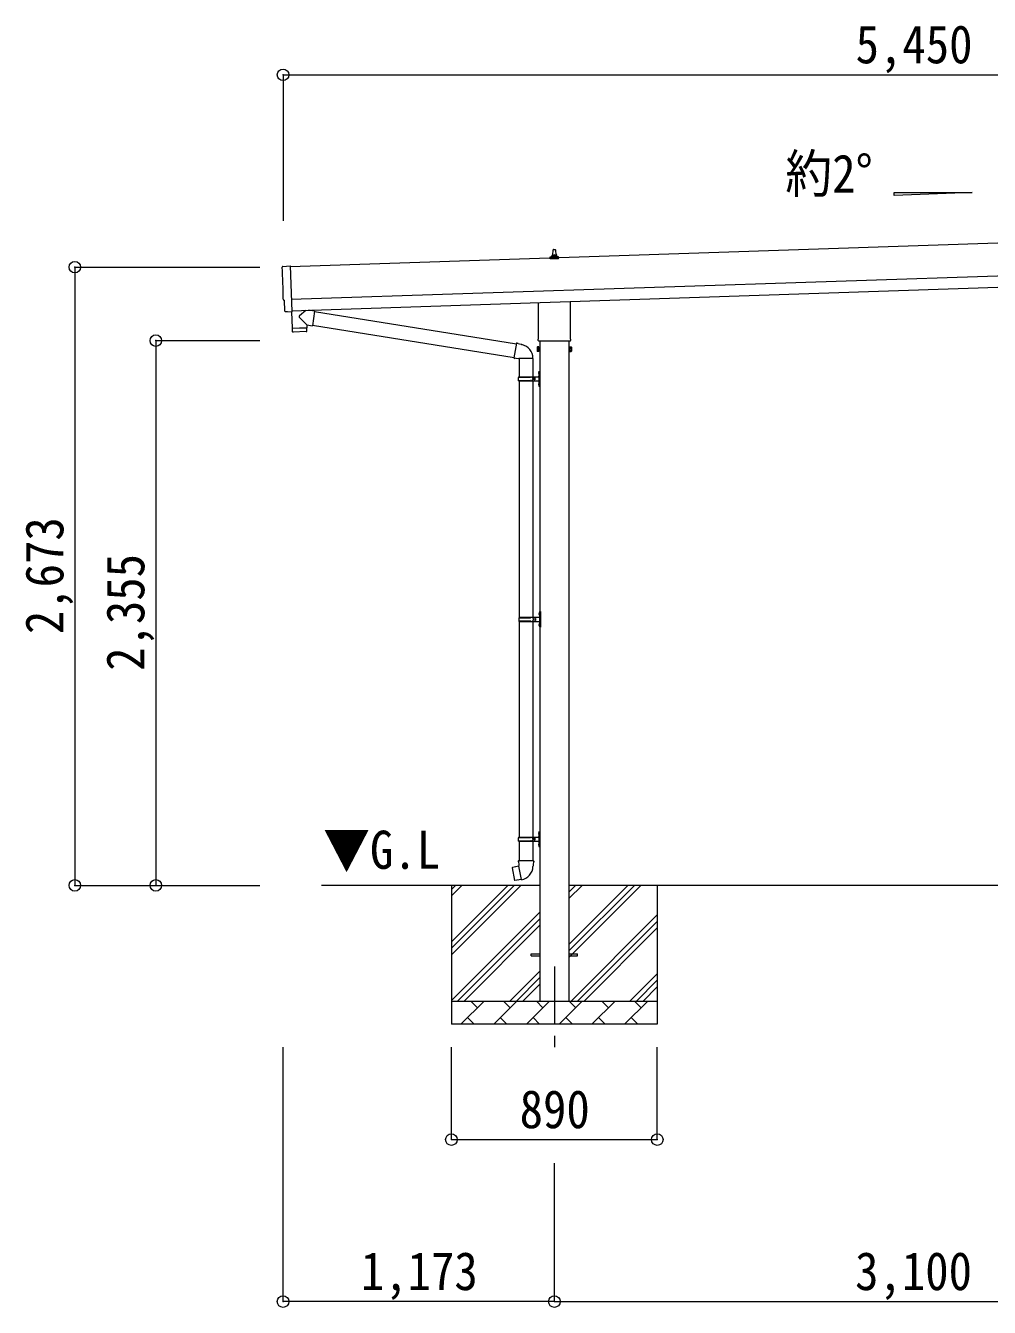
# Model space of a CAD drawing. Units: millimetres at full size, sheet at 1:50. Extents: x -14053 to 14053, y -9700 to 9700.
# Drawn here: x 1070 to 5235, y -6165 to -625 of the extents above; entities that cross this region are included whole.
import ezdxf
from ezdxf.enums import TextEntityAlignment as Align

# ---------------------------------------------------------------- set-up
doc = ezdxf.new("R2010")
doc.units = ezdxf.units.MM
doc.header["$LTSCALE"] = 50
doc.header["$PDMODE"] = 32
doc.header["$PDSIZE"] = 50
doc.linetypes.add('CHAIN1', pattern=[8, 5, -1, 1, -1])
for name, color, linetype, lineweight in [('0-1_Defpoints', 7, 'CHAIN1', 9), ('0-2_TEXT1', 4, 'Continuous', 9), ('0-3_SHAPE', 7, 'Continuous', 9), ('0-7_PARTS2', 7, 'Continuous', 9), ('0-8_TABLE1', 6, 'Continuous', 9), ('0-9_DIM1', 7, 'Continuous', 9)]:
    doc.layers.add(name, color=color, linetype=linetype, lineweight=lineweight)
doc.styles.add('ＭＳ ゴシック', font='')
doc.styles.get('ＭＳ ゴシック').set_extended_font_data('MS Gothic')

msp = doc.modelspace()

# ---------------------------------------------------------------- linework, layer by layer
at = {"layer": '0-1_Defpoints'}
msp.add_line((3355.15, -4691.27), (3355.15, -5040.27), dxfattribs=at)
at = {"layer": '0-2_TEXT1'}
for p, q in [((7595.07, -1488.24), (2213.29, -1667.63)), ((3349.15, -1617.01), (3349.88, -1593.49)), ((3350.88, -1592.51), (3359.42, -1592.51)), ((3360.42, -1593.49), (3361.15, -1617.01)), ((2217.95, -1807.56), (7599.73, -1628.16)), ((3336.9, -1632.51), (3336.9, -1624.8)), ((3373.4, -1632.51), (3336.9, -1632.51)), ((3337.28, -1624.01), (3373.02, -1624.01)), ((3337.66, -1623.83), (3344.38, -1622.2)), ((3344.77, -1622.01), (3365.53, -1622.01)), ((3345.15, -1621.23), (3345.15, -1617.01)), ((3346.15, -1617.01), (3364.15, -1617.01)), ((3365.15, -1621.23), (3365.15, -1617.01)), ((3372.63, -1623.83), (3365.91, -1622.2)), ((3373.4, -1632.51), (3373.4, -1624.8)), ((2181.62, -1665.25), (2213.12, -1662.55)), ((2213.12, -1662.55), (2219.71, -1860.29)), ((2219.62, -1857.53), (7601.4, -1678.14)), ((2188.69, -1811.92), (2188.09, -1811.94)), ((2190.26, -1858.92), (2188.69, -1811.92)), ((3286.85, -1976.5), (3286.85, -1821.95)), ((3423.45, -1817.4), (3423.45, -1976.5)), ((2200.12, -1861.95), (2193.19, -1861.82)), ((2200.85, -1861.65), (2201.5, -1861)), ((2201.5, -1861), (2219.74, -1861.3)), ((3285.15, -1985.27), (3285.15, -1979.77)), ((3423.09, -1988.77), (3287.21, -1988.77)), ((3292.65, -1988.77), (3292.65, -4841.27)), ((3417.65, -1988.77), (3417.65, -4841.27)), ((3425.15, -1979.77), (3425.15, -1985.27)), ((3281.15, -2014.77), (3281.91, -2013.46)), ((3281.15, -2014.77), (3281.15, -2031.77)), ((3281.15, -2031.77), (3281.91, -2033.09)), ((3288.15, -2013.46), (3281.91, -2013.46)), ((3288.15, -2018.37), (3281.91, -2018.37)), ((3288.15, -2028.18), (3281.91, -2028.18)), ((3288.15, -2033.09), (3281.91, -2033.09)), ((3288.15, -2033.09), (3288.15, -2013.46)), ((3288.15, -2014.07), (3290.65, -2014.07)), ((3290.65, -2032.47), (3288.15, -2032.47)), ((3290.65, -2012.77), (3292.65, -2012.77)), ((3290.65, -2033.77), (3290.65, -2012.77)), ((3292.65, -2033.77), (3290.65, -2033.77)), ((3292.65, -2012.77), (3292.65, -2033.77)), ((3419.65, -2012.77), (3417.65, -2012.77)), ((3417.65, -2033.77), (3419.65, -2033.77)), ((3419.65, -2033.77), (3419.65, -2012.77)), ((3422.15, -2014.07), (3419.65, -2014.07)), ((3419.65, -2032.47), (3422.15, -2032.47)), ((3422.15, -2013.46), (3428.39, -2013.46)), ((3422.15, -2033.09), (3422.15, -2013.46)), ((3422.15, -2018.37), (3428.39, -2018.37)), ((3422.15, -2028.18), (3428.39, -2028.18)), ((3422.15, -2033.09), (3428.39, -2033.09)), ((3429.15, -2014.77), (3428.39, -2013.46)), ((3429.15, -2031.77), (3428.39, -2033.09)), ((3429.15, -2014.77), (3429.15, -2031.77)), ((3255.15, -4645.77), (3255.15, -4636.77)), ((3255.15, -4636.77), (3292.65, -4636.77)), ((3255.15, -4645.77), (3292.65, -4645.77)), ((3417.65, -4636.77), (3455.15, -4636.77)), ((3417.65, -4645.77), (3455.15, -4645.77)), ((3455.15, -4645.77), (3455.15, -4636.77))]:
    msp.add_line(p, q, dxfattribs=at)
for centre, radius, start, end in [((3350.88, -1593.51), 1, 90, 178.60509), ((3359.42, -1593.51), 1, 1.39491, 90), ((3337.9, -1624.8), 1, 103.62699, 180), ((3344.15, -1621.23), 1, 283.62699, 0), ((3349.23, -1617.65), 4.13, 90, 171.17633), ((3346.15, -1618.01), 1, 90, 180), ((3358.48, -1617.01), 4.83, 133.60282, 180), ((3351.82, -1617.01), 4.83, 0, 46.39718), ((3361.06, -1617.65), 4.13, 8.82367, 90), ((3364.15, -1618.01), 1, 0, 90), ((3366.15, -1621.23), 1, 180, 256.37301), ((3372.4, -1624.8), 1, 0, 76.37301), ((3289.15, -1979.77), 4, 125.09963, 180), ((3289.15, -1985.27), 4, 180, 194.47751), ((3289.15, -1985.27), 4, 194.47751, 241.04498), ((3421.15, -1985.27), 4, 298.95502, 345.52249), ((3421.15, -1979.77), 4, 0, 54.90037), ((3421.15, -1985.27), 4, 345.52249, 0), ((3285.49, -2015.91), 4.34, 145.61575, 214.38425), ((3285.49, -2030.64), 4.34, 145.61575, 214.38425), ((3297.39, -2023.27), 16.24, 162.41205, 197.58795), ((3424.8, -2015.91), 4.34, 325.61575, 34.38425), ((3412.91, -2023.27), 16.24, 342.41205, 17.58795), ((3424.8, -2030.64), 4.34, 325.61575, 34.38425)]:
    msp.add_arc(centre, radius, start, end, dxfattribs=at)
for centre, major_axis, ratio, start_param, end_param in [((2181.87, -1668.24), (-3, -0.1), 0.99863, 4.7647489, 6.2979817), ((-2578.99, -1897.4), (4760.73, 158.69), 0.99863, 6.2686928, 6.2979817), ((2187.94, -1807.54), (-4.4, -0.15), 0.99863, 6.2686928, 7.8539816), ((2193.26, -1858.82), (-2.11, -2.14), 0.9974, 5.5252311, 7.0411395), ((2200.14, -1860.95), (-0.704, -0.714), 0.9974, 0.7579542, 1.5707963)]:
    msp.add_ellipse(centre, major_axis=major_axis, ratio=ratio, start_param=start_param, end_param=end_param, dxfattribs=at)
at = {"layer": '0-3_SHAPE'}
for p, q in [((3292.65, -4341.27), (2348.49, -4341.27)), ((2910.15, -4341.27), (2910.15, -4941.27)), ((2910.15, -4584.76), (3153.63, -4341.27)), ((2910.15, -4613.04), (3181.92, -4341.27)), ((2910.15, -4641.33), (3210.2, -4341.27)), ((2910.15, -4386.77), (2955.64, -4341.27)), ((2910.15, -4358.48), (2927.36, -4341.27)), ((6392.65, -4341.27), (3417.65, -4341.27)), ((3417.65, -4370.1), (3446.47, -4341.27)), ((3417.65, -4398.38), (3474.76, -4341.27)), ((3417.65, -4652.94), (3729.32, -4341.27)), ((3417.65, -4596.37), (3672.75, -4341.27)), ((3417.65, -4624.66), (3701.03, -4341.27)), ((3800.15, -4341.27), (3800.15, -4941.27)), ((2910.15, -4839.31), (3292.65, -4456.81)), ((2936.47, -4841.27), (3292.65, -4485.1)), ((3427.31, -4841.27), (3800.15, -4468.43)), ((2964.76, -4841.27), (3292.65, -4513.38)), ((3455.59, -4841.27), (3800.15, -4496.72)), ((3483.88, -4841.27), (3800.15, -4525)), ((3162.75, -4841.27), (3292.65, -4711.37)), ((3191.03, -4841.27), (3292.65, -4739.66)), ((3681.87, -4841.27), (3800.15, -4722.99)), ((3710.15, -4841.27), (3800.15, -4751.27)), ((3219.32, -4841.27), (3292.65, -4767.94)), ((3738.43, -4841.27), (3800.15, -4779.56)), ((2910.15, -4841.27), (3800.15, -4841.27)), ((2951.6, -4941.27), (3051.6, -4841.27)), ((3023.04, -4869.83), (2994.49, -4841.27)), ((3093.02, -4941.27), (3193.02, -4841.27)), ((3164.46, -4869.83), (3135.91, -4841.27)), ((3234.44, -4941.27), (3334.44, -4841.27)), ((3305.89, -4869.83), (3277.33, -4841.27)), ((3375.86, -4941.27), (3475.86, -4841.27)), ((3447.31, -4869.83), (3418.75, -4841.27)), ((3517.28, -4941.27), (3617.28, -4841.27)), ((3588.73, -4869.83), (3560.17, -4841.27)), ((3658.7, -4941.27), (3758.7, -4841.27)), ((3730.15, -4869.83), (3701.6, -4841.27)), ((2980.15, -4912.72), (3008.7, -4941.27)), ((3121.57, -4912.72), (3150.12, -4941.27)), ((3262.99, -4912.72), (3291.55, -4941.27)), ((3404.41, -4912.72), (3432.97, -4941.27)), ((3545.83, -4912.72), (3574.39, -4941.27)), ((3687.26, -4912.72), (3715.81, -4941.27)), ((3800.15, -4941.27), (2910.15, -4941.27))]:
    msp.add_line(p, q, dxfattribs=at)
at = {"layer": '0-7_PARTS2', "color": 4}
msp.add_lwpolyline([(5160.51, -1346.09), (4824.51, -1358.5), (4824.51, -1346.09)], close=True, dxfattribs=at)
at = {"layer": '0-8_TABLE1'}
for p, q in [((2182.51, -837.16), (7632.18, -837.16)), ((2182.51, -837.16), (2182.51, -1468.55)), ((1282.51, -1668.66), (1282.51, -4341.27)), ((1282.51, -1668.66), (2082.51, -1668.66)), ((1632.51, -1986.27), (1632.51, -4341.27)), ((1632.51, -1986.27), (2082.51, -1986.27)), ((1282.51, -4341.27), (2082.51, -4341.27)), ((2182.51, -6140.27), (2182.51, -5040.27)), ((2910.15, -5440.27), (2910.15, -5040.27)), ((3800.15, -5440.27), (3800.15, -5040.27)), ((2910.15, -5440.27), (3800.15, -5440.27)), ((3355.15, -6140.27), (3355.15, -5542.27)), ((3355.15, -6140.27), (2182.51, -6140.27)), ((3355.15, -6140.27), (6455.15, -6140.27))]:
    msp.add_line(p, q, dxfattribs=at)
for p in [(2182.51, -837.16), (1282.51, -1668.66), (1632.51, -1986.27), (1282.51, -4341.27), (1632.51, -4341.27), (2910.15, -5440.27), (3800.15, -5440.27), (2182.51, -6140.27), (3355.15, -6140.27)]:
    msp.add_point(p, dxfattribs=at)
at = {"layer": '0-9_DIM1'}
for p, q in [((2219.34, -1861.29), (2221.71, -1932.5)), ((2219.71, -1860.29), (2219.74, -1861.3)), ((2281.03, -1855.48), (2253.82, -1878.51)), ((2318.72, -1858.77), (2292.81, -1855.09)), ((2318.72, -1858.77), (2309.76, -1921.84)), ((2318.46, -1860.6), (3191.28, -1999.52)), ((2221.71, -1932.5), (2285.68, -1930.37)), ((2285.71, -1931.37), (2221.75, -1933.5)), ((2221.75, -1933.5), (2222.41, -1946.54)), ((2226.21, -1932.35), (2226.26, -1933.35)), ((2285.28, -1918.36), (2253.78, -1885.85)), ((2281.18, -1930.52), (2281.2, -1931.52)), ((2285.28, -1918.36), (2285.68, -1930.37)), ((2285.28, -1918.36), (2309.76, -1921.84)), ((2285.92, -1944.42), (2285.71, -1931.37)), ((2310.02, -1920.01), (3180.86, -2058.62)), ((2283.02, -1947.47), (2225.51, -1949.38)), ((3191.6, -1997.71), (3180.54, -2060.44)), ((3191.6, -1997.71), (3211.24, -2001.52)), ((3196.31, -1996.35), (3196.72, -1998.7)), ((3211.24, -2001.52), (3212.92, -2003.15)), ((3212.92, -2003.15), (3215.04, -2003.6)), ((3180.54, -2060.44), (3200.3, -2063.57)), ((3180.54, -2060.44), (3180.94, -2062.69)), ((3180.94, -2062.69), (3184.5, -2063.32)), ((3184.5, -2063.32), (3185.69, -2061.25)), ((3200.3, -2063.57), (3202.5, -2062.58)), ((3262.8, -2062.98), (3201.61, -2062.98)), ((3202.65, -2062.98), (3202.65, -2142.27)), ((3262.65, -2062.98), (3262.65, -2142.27)), ((3199.65, -2144.27), (3249.98, -2144.27)), ((3199.65, -2158.27), (3249.98, -2158.27)), ((3200.65, -2142.27), (3200.65, -2144.27)), ((3200.65, -2142.27), (3286.65, -2142.27)), ((3200.65, -2160.27), (3200.65, -2158.27)), ((3200.65, -2160.27), (3286.65, -2160.27)), ((3202.65, -2160.27), (3202.65, -3182.27)), ((3259.65, -2142.27), (3259.65, -2146.77)), ((3259.65, -2155.77), (3261.65, -2155.77)), ((3259.65, -2160.27), (3259.65, -2155.77)), ((3262.65, -2160.27), (3262.65, -3182.27)), ((3267.65, -2142.27), (3267.65, -2160.27)), ((3267.65, -2155.77), (3270.65, -2155.77)), ((3286.35, -2125.13), (3288.39, -2126.12)), ((3286.35, -2129.42), (3288.39, -2128.42)), ((3287.62, -2123.12), (3287.62, -2131.42)), ((3287.62, -2123.12), (3288.25, -2123.12)), ((3287.62, -2131.42), (3288.25, -2131.42)), ((3288.25, -2123.12), (3288.65, -2123.52)), ((3288.25, -2123.12), (3288.25, -2131.42)), ((3288.25, -2131.42), (3288.65, -2131.02)), ((3288.39, -2126.12), (3289, -2127.27)), ((3288.39, -2128.42), (3289, -2127.27)), ((3288.65, -2119.27), (3291.65, -2117.77)), ((3288.65, -2119.27), (3288.65, -2183.27)), ((3291.65, -2117.77), (3292.65, -2117.77)), ((3291.65, -2117.77), (3291.65, -2184.77)), ((3292.65, -2117.77), (3292.65, -2184.77)), ((3286.35, -2173.13), (3288.39, -2174.12)), ((3286.35, -2177.42), (3288.39, -2176.42)), ((3287.62, -2171.12), (3287.62, -2179.42)), ((3287.62, -2171.12), (3288.25, -2171.12)), ((3287.62, -2179.42), (3288.25, -2179.42)), ((3288.25, -2171.12), (3288.65, -2171.52)), ((3288.25, -2171.12), (3288.25, -2179.42)), ((3288.25, -2179.42), (3288.65, -2179.02)), ((3288.39, -2174.12), (3289, -2175.27)), ((3288.39, -2176.42), (3289, -2175.27)), ((3288.65, -2183.27), (3291.65, -2184.77)), ((3291.65, -2184.77), (3292.65, -2184.77)), ((3291.15, -3159.27), (3294.15, -3157.77)), ((3294.15, -3157.77), (3295.15, -3157.77)), ((3294.15, -3157.77), (3294.15, -3224.77)), ((3295.15, -3157.77), (3295.15, -3224.77)), ((3202.15, -3184.27), (3252.48, -3184.27)), ((3202.15, -3198.27), (3252.48, -3198.27)), ((3202.65, -3200.27), (3202.65, -4132.27)), ((3203.15, -3182.27), (3203.15, -3184.27)), ((3203.15, -3182.27), (3289.15, -3182.27)), ((3203.15, -3200.27), (3203.15, -3198.27)), ((3203.15, -3200.27), (3289.15, -3200.27)), ((3262.15, -3182.27), (3262.15, -3186.77)), ((3262.15, -3195.77), (3264.15, -3195.77)), ((3262.15, -3200.27), (3262.15, -3195.77)), ((3262.65, -3200.27), (3262.65, -4132.27)), ((3270.15, -3182.27), (3270.15, -3200.27)), ((3270.15, -3195.77), (3273.15, -3195.77)), ((3288.85, -3165.13), (3290.89, -3166.12)), ((3288.85, -3169.42), (3290.89, -3168.42)), ((3288.85, -3213.13), (3290.89, -3214.12)), ((3290.12, -3163.12), (3290.12, -3171.42)), ((3290.12, -3163.12), (3290.75, -3163.12)), ((3290.12, -3171.42), (3290.75, -3171.42)), ((3290.12, -3211.12), (3290.12, -3219.42)), ((3290.12, -3211.12), (3290.75, -3211.12)), ((3290.75, -3163.12), (3291.15, -3163.52)), ((3290.75, -3163.12), (3290.75, -3171.42)), ((3290.75, -3171.42), (3291.15, -3171.02)), ((3290.75, -3211.12), (3291.15, -3211.52)), ((3290.75, -3211.12), (3290.75, -3219.42)), ((3290.89, -3166.12), (3291.5, -3167.27)), ((3290.89, -3168.42), (3291.5, -3167.27)), ((3291.15, -3159.27), (3291.15, -3223.27)), ((3288.85, -3217.42), (3290.89, -3216.42)), ((3290.12, -3219.42), (3290.75, -3219.42)), ((3290.75, -3219.42), (3291.15, -3219.02)), ((3290.89, -3214.12), (3291.5, -3215.27)), ((3290.89, -3216.42), (3291.5, -3215.27)), ((3291.15, -3223.27), (3294.15, -3224.77)), ((3294.15, -3224.77), (3295.15, -3224.77)), ((3199.65, -4134.27), (3249.98, -4134.27)), ((3199.65, -4148.27), (3249.98, -4148.27)), ((3200.65, -4132.27), (3200.65, -4134.27)), ((3200.65, -4132.27), (3286.65, -4132.27)), ((3200.65, -4150.27), (3200.65, -4148.27)), ((3200.65, -4150.27), (3286.65, -4150.27)), ((3202.65, -4150.27), (3202.65, -4235.2)), ((3259.65, -4132.27), (3259.65, -4136.77)), ((3259.65, -4145.77), (3261.65, -4145.77)), ((3259.65, -4150.27), (3259.65, -4145.77)), ((3262.65, -4150.27), (3262.65, -4235.2)), ((3267.65, -4132.27), (3267.65, -4150.27)), ((3267.65, -4145.77), (3270.65, -4145.77)), ((3286.35, -4115.13), (3288.39, -4116.12)), ((3286.35, -4119.42), (3288.39, -4118.42)), ((3287.62, -4113.12), (3287.62, -4121.42)), ((3287.62, -4113.12), (3288.25, -4113.12)), ((3287.62, -4121.42), (3288.25, -4121.42)), ((3288.25, -4113.12), (3288.65, -4113.52)), ((3288.25, -4113.12), (3288.25, -4121.42)), ((3288.25, -4121.42), (3288.65, -4121.02)), ((3288.39, -4116.12), (3289, -4117.27)), ((3288.39, -4118.42), (3289, -4117.27)), ((3288.65, -4109.27), (3291.65, -4107.77)), ((3288.65, -4109.27), (3288.65, -4173.27)), ((3291.65, -4107.77), (3292.65, -4107.77)), ((3291.65, -4107.77), (3291.65, -4174.77)), ((3292.65, -4107.77), (3292.65, -4174.77)), ((3286.35, -4163.13), (3288.39, -4164.12)), ((3286.35, -4167.42), (3288.39, -4166.42)), ((3287.62, -4161.12), (3287.62, -4169.42)), ((3287.62, -4161.12), (3288.25, -4161.12)), ((3287.62, -4169.42), (3288.25, -4169.42)), ((3288.25, -4161.12), (3288.65, -4161.52)), ((3288.25, -4161.12), (3288.25, -4169.42)), ((3288.25, -4169.42), (3288.65, -4169.02)), ((3288.39, -4164.12), (3289, -4165.27)), ((3288.39, -4166.42), (3289, -4165.27)), ((3173.38, -4264.82), (3183, -4319.38)), ((3186.93, -4261.05), (3186.72, -4261.29)), ((3188.9, -4260.68), (3186.93, -4261.05)), ((3189.18, -4260.83), (3188.9, -4260.68)), ((3200.8, -4235.2), (3198.65, -4235.98)), ((3198.65, -4235.98), (3198.65, -4239.6)), ((3198.65, -4239.6), (3200.89, -4240.42)), ((3200.8, -4235.2), (3201.15, -4255.2)), ((3264.5, -4235.2), (3200.8, -4235.2)), ((3201.15, -4255.2), (3202.5, -4257.2)), ((3212.41, -4315.7), (3202.28, -4258.22)), ((3202.3, -4257.4), (3202.3, -4258.11)), ((3202.5, -4257.2), (3202.47, -4257.21)), ((3262.84, -4257.14), (3262.76, -4259.31)), ((3264.15, -4255.2), (3262.84, -4257.14)), ((3264.5, -4235.2), (3264.15, -4255.2)), ((3266.65, -4239.6), (3264.41, -4240.42)), ((3264.5, -4235.2), (3266.65, -4235.98)), ((3266.65, -4235.98), (3266.65, -4239.6)), ((3184.16, -4320.2), (3183, -4319.38)), ((3212.14, -4315.61), (3184.16, -4320.2)), ((3197.02, -4318.29), (3196.74, -4318.14)), ((3199, -4317.97), (3197.02, -4318.29)), ((3199.21, -4317.73), (3199, -4317.97)), ((3212.72, -4316.46), (3212.47, -4315.8))]:
    msp.add_line(p, q, dxfattribs=at)
for points in [[(3191.6, -1997.71), (3192.74, -1995.72), (3196.31, -1996.35)], [(3259.65, -2146.77), (3261.65, -2146.77), (3261.65, -2155.77)], [(3267.65, -2146.77), (3270.65, -2146.77), (3270.65, -2155.77)], [(3262.15, -3186.77), (3264.15, -3186.77), (3264.15, -3195.77)], [(3270.15, -3186.77), (3273.15, -3186.77), (3273.15, -3195.77)], [(3259.65, -4136.77), (3261.65, -4136.77), (3261.65, -4145.77)], [(3267.65, -4136.77), (3270.65, -4136.77), (3270.65, -4145.77)], [(3288.65, -4173.27), (3291.65, -4174.77), (3292.65, -4174.77)], [(3202.06, -4258.4), (3174.19, -4263.65), (3173.38, -4264.82)]]:
    msp.add_lwpolyline(points, dxfattribs=at)
for centre, radius, start, end in [((2257.2, -1882.2), 5, 132.56466, 226.88314), ((2225.41, -1946.39), 3, 182.90915, 271.95747), ((2282.92, -1944.47), 3, 271.90915, 0.90915), ((3202.5, -2062.58), 60.3, 359.62495, 78), ((3248.4, -2151.27), 49.25, 171.82876, 180.00002), ((3248.4, -2151.27), 49.25, 180.00002, 188.17127), ((3249.98, -2142.27), 2, 270, 359.99998), ((3249.98, -2160.27), 2, 0.00005, 90.00004), ((3291.95, -2127.27), 6, 136.21765, 223.78235), ((3286.65, -2140.27), 2, 270, 359.99998), ((3286.65, -2162.27), 2, 0.00005, 90.00004), ((3291.95, -2175.27), 6, 136.21765, 223.78235), ((3250.9, -3191.27), 49.25, 171.82876, 180.00002), ((3250.9, -3191.27), 49.25, 180.00002, 188.17127), ((3252.48, -3182.27), 2, 270, 359.99998), ((3252.48, -3200.27), 2, 0.00005, 90.00004), ((3294.45, -3167.27), 6, 136.21765, 223.78235), ((3294.45, -3215.27), 6, 136.21765, 223.78235), ((3289.15, -3180.27), 2, 270, 359.99998), ((3289.15, -3202.27), 2, 0.00005, 90.00004), ((3248.4, -4141.27), 49.25, 171.82876, 180.00002), ((3248.4, -4141.27), 49.25, 180.00002, 188.17127), ((3249.98, -4132.27), 2, 270, 359.99998), ((3249.98, -4150.27), 2, 0.00005, 90.00004), ((3291.95, -4117.27), 6, 136.21765, 223.78235), ((3286.65, -4130.27), 2, 270, 359.99998), ((3286.65, -4152.27), 2, 0.00005, 90.00004), ((3291.95, -4165.27), 6, 136.21765, 223.78235), ((3202, -4258.11), 0.3, 280.66842, 0), ((3202.5, -4257.4), 0.2, 100, 180), ((3202.5, -4257.2), 60.3, 279.96938, 358), ((3212.19, -4315.9), 0.3, 20, 99.33158), ((3212.9, -4316.39), 0.2, 200, 279.96938)]:
    msp.add_arc(centre, radius, start, end, dxfattribs=at)

# ---------------------------------------------------------------- texts
at = {"layer": '0-7_PARTS2', "style": 'ＭＳ ゴシック', "width": 0.9}
for s, p in [('約2°', (4353.43, -1396.14)), ('▼G.L', (2355.77, -4319.06))]:
    msp.add_text(s, height=165, dxfattribs=at).set_placement(p, align=Align.BOTTOM_LEFT)
at = {"layer": '0-8_TABLE1', "color": 7, "style": 'ＭＳ ゴシック', "width": 0.9}
for s, p in [('5,450', (4657.34, -837.16)), ('890', (3205.15, -5440.27)), ('1,173', (2518.83, -6140.27)), ('3,100', (4655.15, -6140.27))]:
    msp.add_text(s, height=165, dxfattribs=at).set_placement(p, align=Align.BOTTOM_LEFT)
for s, p in [('2,673', (1282.51, -3254.97)), ('2,355', (1632.51, -3413.77))]:
    msp.add_text(s, height=165, rotation=90, dxfattribs=at).set_placement(p, align=Align.BOTTOM_LEFT)

doc.saveas('drawing.dxf')
